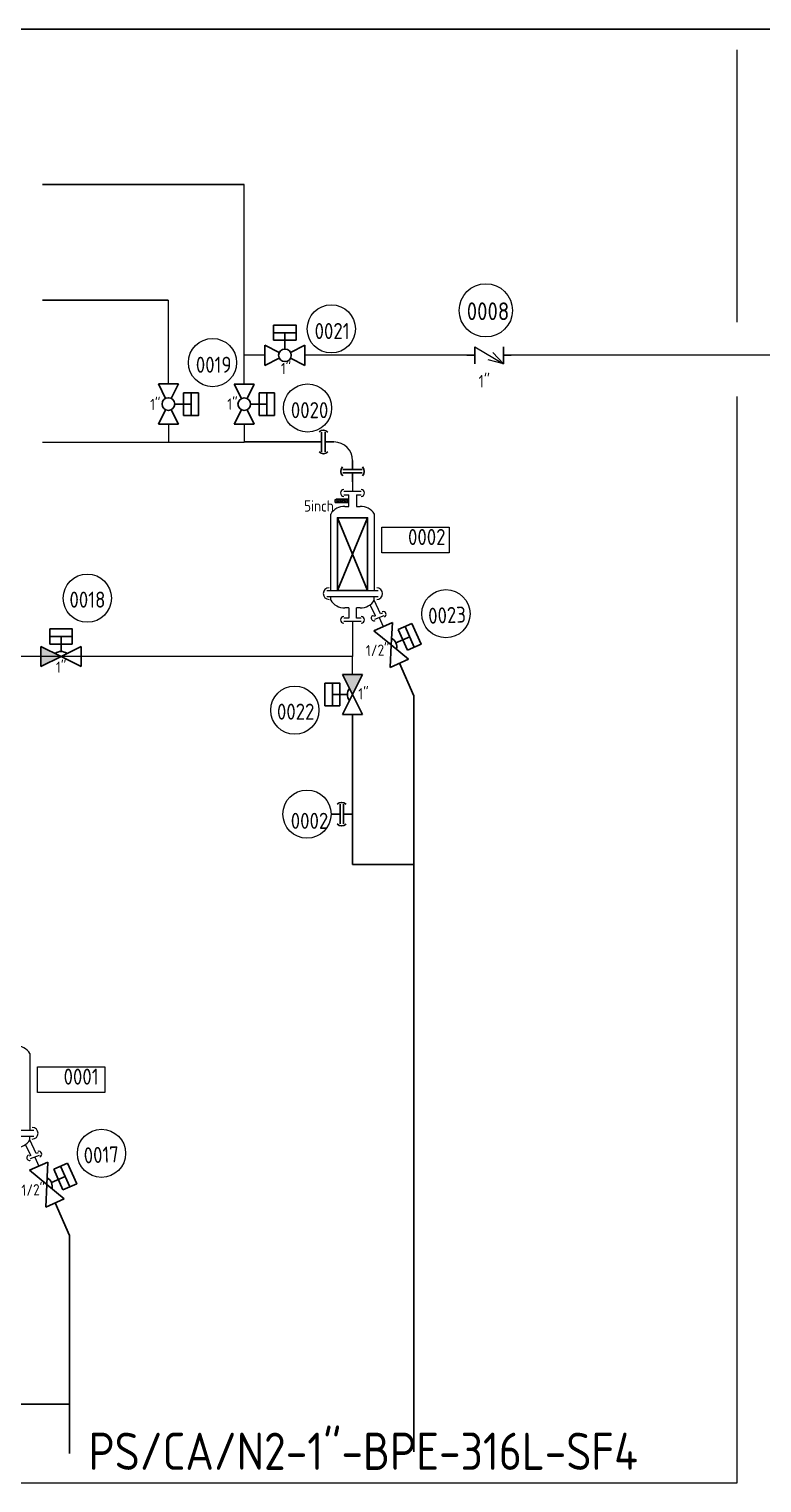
# Model space of a CAD drawing. Header units: millimetres. Extents: x -68339142 to 208, y -167 to 82456658.
# Drawn here: x -68337331 to -68336800, y 82448544 to 82449598 of the extents above; entities that cross this region are included whole.
import ezdxf

# ---------------------------------------------------------------- set-up
doc = ezdxf.new("R2010")
doc.units = ezdxf.units.MM
doc.header["$MEASUREMENT"] = 0
doc.layers.add('压缩空气', color=130, linetype='Continuous')
doc.layers.add('排管', color=10, linetype='Continuous')
doc.layers.add('图层15动态设备', color=7, linetype='Continuous', lineweight=9)
doc.styles.get("Standard").update_dxf_attribs({"font": 'gbenor.shx', "bigfont": 'gbcbig.shx'})

# ---------------------------------------------------------------- blocks, each defined once
blk = doc.blocks.new('*U38')
h = blk.add_hatch(color=256)
h.dxf.hatch_style = 1
h.paths.add_polyline_path([(11.24999999999999, -5.625000000000012), (11.25000000000001, 5.624999999999987), (-1.332267629550188e-15, 1.665334536937748e-16)])
at = {"color": 0}
for p, q in [((11.25000000000001, 5.624999999999988), (0, 0)), ((0, 0), (11.24999999999999, -5.625000000000012)), ((11.24999999999999, -5.625000000000012), (11.25000000000001, 5.624999999999988))]:
    blk.add_line(p, q, dxfattribs=at)
blk = doc.blocks.new('*U40')
at = {"color": 0}
for p, q in [((-3.104711891387153e-15, 6.991189658571966), (-5.329070518200751e-15, 12)), ((5.493456002679884, 6.991189658571969), (-5.493456002674068, 6.991189658571964)), ((5.493456002679884, 5.00881034145132), (-5.493456002674068, 5.008810341451315)), ((-2.224358626823938e-15, 5.008810341451317), (0, 0))]:
    blk.add_line(p, q, dxfattribs=at)
for centre, start, end in [((-3.097181161315532, 5.969408355187623), 136.4791732309815, 225.7809304604456), ((3.097181161321348, 5.969408355187626), 314.2190695395544, 43.5208267690186)]:
    blk.add_arc(centre, 3.467212193297144, start, end, dxfattribs=at)
blk = doc.blocks.new('*U256')
at = {"color": 7, "lineweight": 9}
for p, q in [((-9.884920750464271, -5.013911394817806), (-9.006653930725884, -4.466593084827323)), ((-9.884920750464271, -5.013911394814491), (-9.884920750464271, -6.102191335016456)), ((-9.884920750464271, -5.013911394817806), (-2.038391857324614, -5.013911394817806)), ((-9.884920750464271, -6.102191335016456), (-9.006653930725884, -6.649509645010233)), ((-9.884920750464271, -6.102191335016456), (-2.038391857324614, -6.102191335016456)), ((-2.038391857324614, -4.466593084827323), (-9.006653930725884, -4.466593084827323)), ((-8.011187920247531, -6.649509645010233), (-9.006653930725884, -4.466593084827323)), ((-2.038391857324614, -6.649509645010233), (-9.006653930725884, -6.649509645010233)), ((-8.011187920247531, -6.649509645010233), (-7.015721909769177, -4.466593084827323)), ((-7.015721909769177, -4.466593084827323), (-6.020255899264426, -6.649509645010233)), ((-6.020255899264426, -6.649509645010233), (-5.024789888786072, -4.466593084827323)), ((-4.029323878307719, -6.649509645010233), (-5.024789888786072, -4.466593084827323)), ((-4.752665148882043, -0.09235748918392347), (4.962868134513811, -0.09235748918392347)), ((-4.752665148882043, -2.035464145871718), (-2.038391857324614, -2.035464145871718)), ((-4.029323878307719, -6.649509645010233), (-3.033857867829406, -4.466593084827323)), ((-2.038391857324614, -6.649509645010233), (-3.033857867829406, -4.466593084827323)), ((-2.038391857324614, -8.588639847557834), (-2.038391857324614, -2.035464145871718)), ((2.248594843141741, -2.035464145871718), (2.248594843141741, -8.588639847557834)), ((2.248594843141741, -2.035464145871718), (4.962868134513811, -2.035464145871718)), ((-12.11174144475124, -55.66149808819051), (-12.11174144475124, -12.87516717803187)), ((-4.181881380211221, -8.588639847557834), (-2.038391857324614, -8.588639847557834)), ((2.248594843141741, -8.588639847557834), (4.39208436586955, -8.588639847557834)), ((12.32097230554643, -12.87516717803187), (12.32097230554643, -55.66149808819051)), ((-14.26262820345906, -55.66149808819051), (14.48963713261933, -55.66149808819051)), ((14.48475088808989, -59.21541682828931), (-14.25774195898259, -59.21541682828931)), ((-12.11473467100889, -61.11385712892356), (-12.11473467100889, -59.21541682828931)), ((12.8853742506357, -69.99056194249695), (9.901760602093475, -63.76555801524153)), ((12.31895124595019, -61.11384134691809), (12.31895120407248, -59.21541682828931)), ((15.84567779084518, -68.850836290754), (12.31895124595019, -61.11384134691809)), ((-2.041385083635182, -71.17862349158983), (-4.755658374980853, -71.17862349158983)), ((4.959874908388602, -73.12173014827759), (-4.755658374980853, -73.12173014827759)), ((-2.041385083635182, -65.40038405745334), (-4.184874831157614, -65.40038405745334)), ((-2.041385083635182, -65.40036874839818), (-2.041385083635182, -71.17862349158983)), ((2.245601616778131, -71.17862349158983), (2.245601616778131, -65.4003687484048)), ((4.389090466392582, -65.40038405746657), (2.245601616778131, -65.40038405745334)), ((4.959874908388602, -71.17862349158983), (2.245601616804693, -71.17862349158983)), ((12.8853742506357, -69.99056194249695), (11.86042177746406, -70.3851716875755)), ((17.57348358048122, -69.92074517026708), (12.46039654247949, -71.88929886004381)), ((16.96661827188526, -68.4192708775899), (15.84567779084518, -68.850836290754))]:
    blk.add_line(p, q, dxfattribs=at)
at = {"color": 1, "linetype": 'ByBlock', "lineweight": 9}
blk.add_lwpolyline([(54.30102219156142, -34.60946257288661), (16.50102219156143, -34.60946257288661), (16.50102219156143, -20.2094625728866), (54.30102219156142, -20.2094625728866)], close=True, dxfattribs=at)
at = {"color": 7, "lineweight": 9}
for centre, radius, start, end in [((-4.752665148882043, -1.063910817522858), 1.902498926430862, 90, 270), ((4.962868134513811, -1.063910817522858), 1.902498926430862, 270, 90), ((-4.59824371942023, -17.29654426972009), 8.717868056785777, 87.2625336612482, 149.5249803931679), ((4.808445042016147, -17.2965634646499), 8.717887193269638, 30.47521177972095, 92.73745528878499), ((-13.0342612611243, -57.44997239081472), 3.261276683773412, 90, 270), ((13.63701920426757, -57.48842668480113), 3.261276683773412, 270, 90), ((-4.578444549713568, -56.69246432626903), 8.717868056785777, 210.4750190651425, 272.7374663387518), ((4.805453478820951, -56.69246432626903), 8.717868056785777, 267.2625336612466, 329.5249809348565), ((-4.755658374980853, -72.15017681993535), 1.902498926430862, 90, 270), ((4.959874908388602, -72.15017681993535), 1.902498926430862, 270, 90), ((12.16924492214292, -71.13517978752637), 1.585415772025719, 111.0568537354772, 291.0568537354773), ((17.35308433522934, -69.16556444147265), 1.585415772025719, 291.0568537354773, 111.0568537354772)]:
    blk.add_arc(centre, radius, start, end, dxfattribs=at)
at = {"color": 1, "linetype": 'ByBlock', "lineweight": 9}
for tag, p, height in [('尺寸', (-27.00686941808694, -11.4985529512144), 6.3), ('YQJ_NO', (31.18919931965466, -30.26134053008941), 9)]:
    blk.add_attdef(tag, p, '', height=height, dxfattribs=at)
for tag, p, height, flags in [('YQJ_ITEMID', (12.38786344538312, -14.59765539292084), 5, 1), ('YQJ_CLASS_NAME', (12.84665076514648, -20.0771766352043), 5, 1), ('YQJ_CODE', (17.55026125290206, -30.2827526569677), 9, 2)]:
    blk.add_attdef(tag, p, '', height=height, dxfattribs=dict(at, flags=flags))
blk = doc.blocks.new('*U72')
at = {"color": 0}
for p, q in [((1.077287273077296, 12.53166298346974), (-9.378958022929414, 8.380827608543681)), ((-9.378958022929414, 8.380827608543681), (0, 0)), ((0, 0), (1.077287273077296, 12.53166298346974)), ((4.200308411608285, 8.475910088332563), (12.04249238361332, 11.58903661952711)), ((8.8699982084001, -3.287365869674987), (4.200308411608285, 8.475910088332563)), ((12.79109019440262, -1.730802604077715), (8.1214003976108, 10.03247335392984)), ((8.1214003976108, 10.03247335392984), (12.79109019440262, -1.730802604077715)), ((12.04249238361332, 11.58903661952711), (16.71218218040513, -0.1742393384804424)), ((-1.077287273077296, -12.53166298346974), (0, 0)), ((0, 0), (9.378958022929414, -8.380827608543681)), ((2.614061324001677, 1.037708843731515), (10.45624529600671, 4.150835374926059)), ((9.378958022929414, -8.380827608543681), (-1.077287273077296, -12.53166298346974))]:
    blk.add_line(p, q, dxfattribs=at)
blk.add_lwpolyline([(8.8699982084001, -3.287365869674987), (8.8699982084001, -3.287365869674987), (16.71218218040513, -0.1742393384804424), (16.71218218040513, -0.1742393384804424)], close=True, dxfattribs=at)
at = {"color": 1, "linetype": 'ByBlock', "lineweight": 9}
blk.add_circle((31.24446548860304, 16.34455862404797), 13.5, dxfattribs=at)
at = {"color": 0}
blk.add_arc((-2.614061324001677, -1.037708843731515), 5.625, 344.7817882781081, 58.52158356965033, dxfattribs=at)
at = {"color": 1, "linetype": 'ByBlock', "lineweight": 9}
for tag, p, height, flags in [('YQJ_CODE', (23.53342750168975, 19.01763100193761), 9, 2), ('YQJ_ITEMID', (12.30389252496513, -9.268028050291264), 5, 1), ('YQJ_CLASS_NAME', (12.34145168959367, -15.0460218663336), 5, 1), ('品牌', (13.51525420045436, -20.57112130539599), 5, 1), ('供电电源', (13.40854493904772, -26.41575940861708), 5, 1), ('控制方式', (13.72867290480644, -33.13547494261206), 5, 1), ('输出信号类型1', (14.1519754470537, -39.40720924178709), 5, 1), ('输出信号类型2', (13.98124049918988, -46.42557879951505), 5, 1)]:
    blk.add_attdef(tag, p, '', height=height, dxfattribs=dict(at, flags=flags))
for tag, p, height in [('YQJ_NO', (21.25326380953209, 11.00894124483943), 9), ('尺寸', (-14.32657808821216, -5.796588646602544), 6.3)]:
    blk.add_attdef(tag, p, '', height=height, dxfattribs=at)
blk = doc.blocks.new('*U73')
at = {"color": 0}
for p, q in [((5.624998555340879, 11.25000018793889), (-5.625001444659116, 11.25000018793889)), ((-5.625001444659116, 11.25000018793889), (-1.572236741339565, 3.144470781299787)), ((1.572233852021327, 3.144470781299788), (5.624998555340879, 11.25000018793889)), ((3.51562355534088, 1.879388946690595e-07), (12.65624855534088, 1.879388946690595e-07)), ((8.437498555340877, -6.328124812061104), (8.437498555340877, 6.328125187938893)), ((8.437498555340877, 6.328125187938893), (16.87499855534088, 6.328125187938893)), ((12.65624855534088, 6.328125187938893), (12.65624855534088, -6.328124812061104)), ((16.87499855534088, 6.328125187938893), (16.87499855534088, -6.328124812061104)), ((-5.625001444659117, -11.2499998120611), (-1.572236741339565, -3.14447040540017)), ((1.572233852021327, -3.144470405400169), (5.624998555340878, -11.2499998120611)), ((5.624998555340878, -11.2499998120611), (-5.625001444659117, -11.2499998120611))]:
    blk.add_line(p, q, dxfattribs=at)
blk.add_lwpolyline([(8.437498555340877, -6.328124812061104), (8.437498555340877, -6.328124812061104), (16.87499855534088, -6.328124812061104), (16.87499855534088, -6.328124812061104)], close=True, dxfattribs=at)
at = {"color": 1, "linetype": 'ByBlock', "lineweight": 9}
blk.add_circle((24.71016125005077, 23.24097531864452), 13.5, dxfattribs=at)
at = {"color": 0}
blk.add_circle((-1.444659119442804e-06, 1.879388946690592e-07), 3.515624999999998, dxfattribs=at)
at = {"color": 1, "linetype": 'ByBlock', "lineweight": 9}
for tag, p, height, flags in [('YQJ_CODE', (17.71310417135307, 25.65001980045439), 9, 2), ('YQJ_ITEMID', (12.30389252496513, -9.268028050291264), 5, 1), ('YQJ_CLASS_NAME', (12.34145168959367, -15.0460218663336), 5, 1), ('品牌', (13.51525420045436, -20.57112130539599), 5, 1), ('供电电源', (13.40854493904772, -26.41575940861708), 5, 1), ('控制方式', (13.72867290480644, -33.13547494261206), 5, 1), ('输出信号类型1', (14.1519754470537, -39.40720924178709), 5, 1), ('输出信号类型2', (13.98124049918988, -46.42557879951505), 5, 1)]:
    blk.add_attdef(tag, p, '', height=height, dxfattribs=dict(at, flags=flags))
for tag, p, height in [('YQJ_NO', (15.34713053353003, 17.53557152626511), 9), ('尺寸', (-10.24116091256947, -3.360631801498215), 6.3)]:
    blk.add_attdef(tag, p, '', height=height, dxfattribs=at)
blk = doc.blocks.new('*U105')
at = {"color": 0}
for p, q in [((5.624998555340883, 11.25000018793889), (-5.625001444659117, 11.2500001879389)), ((-5.625001444659117, 11.2500001879389), (-1.572236741339565, 3.144470781299788)), ((1.572233852021328, 3.144470781299787), (5.624998555340883, 11.25000018793889)), ((3.515623555340881, 1.879388938884343e-07), (12.65624855534088, 1.879388918588078e-07)), ((8.437498555340879, -6.328124812061107), (8.437498555340882, 6.328125187938893)), ((8.437498555340882, 6.328125187938893), (16.87499855534088, 6.328125187938891)), ((12.65624855534088, 6.328125187938892), (12.65624855534088, -6.328124812061108)), ((16.87499855534088, 6.328125187938891), (16.87499855534088, -6.328124812061109)), ((-5.625001444659122, -11.2499998120611), (-1.572236741339567, -3.14447040540017)), ((1.572233852021326, -3.144470405400171), (5.624998555340878, -11.24999981206111)), ((5.624998555340878, -11.24999981206111), (-5.625001444659122, -11.2499998120611))]:
    blk.add_line(p, q, dxfattribs=at)
blk.add_lwpolyline([(8.437498555340879, -6.328124812061107), (8.437498555340879, -6.328124812061107), (16.87499855534088, -6.328124812061109), (16.87499855534088, -6.328124812061109)], close=True, dxfattribs=at)
at = {"color": 1, "linetype": 'ByBlock', "lineweight": 9}
blk.add_circle((35.45441566621603, -2.176213798566085), 13.5, dxfattribs=at)
at = {"color": 0}
blk.add_circle((-1.444659119442804e-06, 1.879388946690599e-07), 3.515625, dxfattribs=at)
at = {"color": 1, "linetype": 'ByBlock', "lineweight": 9}
for tag, p, height, flags in [('YQJ_CODE', (28.45735858751832, 0.2328306832437761), 9, 2), ('YQJ_ITEMID', (12.30389252496513, -9.268028050291264), 5, 1), ('YQJ_CLASS_NAME', (12.34145168959367, -15.0460218663336), 5, 1), ('品牌', (13.51525420045436, -20.57112130539599), 5, 1), ('供电电源', (13.40854493904772, -26.41575940861708), 5, 1), ('控制方式', (13.72867290480644, -33.13547494261206), 5, 1), ('输出信号类型1', (14.1519754470537, -39.40720924178709), 5, 1), ('输出信号类型2', (13.98124049918988, -46.42557879951505), 5, 1)]:
    blk.add_attdef(tag, p, '', height=height, dxfattribs=dict(at, flags=flags))
for tag, p, height in [('尺寸', (-9.473602140438015, -3.100664519764081), 6.3), ('YQJ_NO', (26.09138494969529, -7.881617590945496), 9)]:
    blk.add_attdef(tag, p, '', height=height, dxfattribs=at)
blk = doc.blocks.new('*U74')
at = {"color": 0}
for p, q in [((0, 0), (-5.624999999999999, 11.25)), ((-5.624999999999999, 11.25), (5.625000000000001, 11.25)), ((5.625000000000001, 11.25), (0, 0)), ((-15.46875, -6.328124999999998), (-15.46875, 6.328125000000002)), ((-11.25, 6.328125000000001), (-11.25, -6.328124999999999)), ((-11.25, -6.328124999999999), (-11.25, 6.328125000000001)), ((-2.8125, 2.800685390914575e-16), (-11.25, 1.12027415636583e-15)), ((-7.031249999999999, 6.328125000000001), (-7.031250000000001, -6.328124999999999)), ((0, 0), (-5.625000000000001, -11.25)), ((5.624999999999999, -11.25), (0, 0)), ((-7.031250000000001, -6.328124999999999), (-15.46875, -6.328124999999998)), ((-5.625000000000001, -11.25), (5.624999999999999, -11.25))]:
    blk.add_line(p, q, dxfattribs=at)
blk.add_lwpolyline([(-7.031249999999999, 6.328125000000001), (-7.031249999999999, 6.328125000000001), (-15.46875, 6.328125000000002), (-15.46875, 6.328125000000002)], close=True, dxfattribs=at)
at = {"color": 1, "linetype": 'ByBlock', "lineweight": 9}
blk.add_circle((-32.32575062539212, -8.790780154089566), 13.5, dxfattribs=at)
at = {"color": 0}
blk.add_arc((2.8125, -2.800685390914575e-16), 5.625, 143.1301023542289, 216.8698976457711, dxfattribs=at)
at = {"color": 1, "linetype": 'ByBlock', "lineweight": 9}
for tag, p, height, flags in [('YQJ_CODE', (-40.03678861230541, -6.117707776199927), 9, 2), ('YQJ_ITEMID', (12.30389252496513, -9.268028050291264), 5, 1), ('YQJ_CLASS_NAME', (12.34145168959367, -15.0460218663336), 5, 1), ('品牌', (13.51525420045436, -20.57112130539599), 5, 1), ('供电电源', (13.40854493904772, -26.41575940861708), 5, 1), ('控制方式', (13.72867290480644, -33.13547494261206), 5, 1), ('输出信号类型1', (14.1519754470537, -39.40720924178709), 5, 1), ('输出信号类型2', (13.98124049918988, -46.42557879951505), 5, 1)]:
    blk.add_attdef(tag, p, '', height=height, dxfattribs=dict(at, flags=flags))
for tag, p, height in [('尺寸', (3.259749828108216, -2.719935202295062), 6.3), ('YQJ_NO', (-42.31695230446307, -14.12639753329811), 9)]:
    blk.add_attdef(tag, p, '', height=height, dxfattribs=at)
blk = doc.blocks.new('卫生卡箍')
at = {"color": 0}
for p, q in [((5.008810341451317, 0), (0, 0)), ((5.008810341451317, -5.493456002679887), (5.008810341451317, 5.493456002674066)), ((6.991189658571966, -5.493456002679887), (6.991189658571966, 5.493456002674066)), ((6.991189658571966, 0), (12, 0))]:
    blk.add_line(p, q, dxfattribs=at)
for centre, start, end in [((5.969408355187625, 3.09718116131553), 46.47917323098144, 135.7809304604455), ((5.969408355187625, -3.09718116132135), 224.2190695395544, 313.5208267690186)]:
    blk.add_arc(centre, 3.467212193297144, start, end, dxfattribs=at)
blk = doc.blocks.new('*U69')
at = {"color": 1, "linetype": 'ByBlock', "lineweight": 9}
blk.add_circle((13.5, -1.77635683940025e-15), 13.5, dxfattribs=at)
at = {"color": 1, "linetype": 'ByBlock', "lineweight": 13, "flags": 2}
blk.add_attdef('YQJ_CODE', (7.181431612304732, -0.3770963063832848), '', height=9, dxfattribs=at)
at = {"color": 1, "linetype": 'ByBlock', "lineweight": 9, "flags": 1}
for tag, p in [('YQJ_ITEMID', (24.38943776185624, 7.984361569487646)), ('YQJ_CLASS_NAME', (24.3999337322457, 3.682376766385232)), ('供电电源', (24.91061420759434, -5.225861052161235)), ('品牌', (24.8201266641081, -0.6865745397071805)), ('控制方式', (25.04552130297452, -9.989354953061365)), ('量程下限', (24.64080013634884, -19.96572891749793)), ('量程上限', (24.77570711221415, -14.9326032799006)), ('输入信号类型1', (24.5918368282837, -25.28992703947256)), ('输入信号类型2', (24.41907406160681, -30.47782268224296))]:
    blk.add_attdef(tag, p, '', height=5, dxfattribs=at)
at = {"color": 1, "linetype": 'ByBlock', "lineweight": 13}
blk.add_attdef('YQJ_NO', (4.419494115506676, -8.260460470582805), '', height=9, dxfattribs=at)
at = {"color": 1, "linetype": 'ByBlock', "lineweight": 9}
blk.add_attdef('尺寸', (-11.61090940447393, -20.93206571894052), '', height=6.3, dxfattribs=at)
blk = doc.blocks.new('*U35')
h = blk.add_hatch(color=256)
h.dxf.hatch_style = 1
h.paths.add_polyline_path([(-11.25000007170733, 5.624999856585339), (-11.24999992829267, -5.625000143414658), (1.332267631673151e-15, -1.66533436710066e-16)])
at = {"color": 0}
for p, q in [((0, 0), (-11.25000007170733, 5.624999856585339)), ((-11.25000007170733, 5.624999856585339), (-11.24999992829267, -5.62500014341466)), ((-11.24999992829267, -5.62500014341466), (0, 0))]:
    blk.add_line(p, q, dxfattribs=at)
blk = doc.blocks.new('*U342')
at = {"color": 0}
for p, q in [((-6.328125000000001, 7.031249999999999), (-6.328125000000002, 15.46875)), ((-6.328125000000002, 15.46875), (6.328124999999998, 15.46875)), ((6.328124999999998, 11.25), (-6.328125000000002, 11.25)), ((-6.328125000000002, 11.25), (6.328124999999998, 11.25)), ((-3.33066907387547e-16, 2.8125), (-1.332267629550188e-15, 11.25)), ((0, 0), (-11.25, 5.624999999999998)), ((-11.25, 5.624999999999998), (-11.25, -5.625000000000002)), ((-11.25, -5.625000000000002), (0, 0)), ((6.328124999999999, 7.031250000000001), (-6.328125000000001, 7.031249999999999)), ((0, 0), (11.25, 5.625000000000002)), ((11.25, -5.624999999999998), (0, 0)), ((11.25, 5.625000000000002), (11.25, -5.624999999999998))]:
    blk.add_line(p, q, dxfattribs=at)
blk.add_lwpolyline([(6.328124999999999, 7.031250000000001), (6.328124999999999, 7.031250000000001), (6.328124999999998, 15.46875), (6.328124999999998, 15.46875)], close=True, dxfattribs=at)
at = {"color": 1, "linetype": 'ByBlock', "lineweight": 9}
blk.add_circle((14.70715113098241, 32.71614158643435), 13.5, dxfattribs=at)
at = {"color": 0}
blk.add_arc((3.33066907387547e-16, -2.8125), 5.625, 53.13010235422895, 126.8698976457711, dxfattribs=at)
at = {"color": 1, "linetype": 'ByBlock', "lineweight": 9}
for tag, p, height, flags in [('YQJ_CODE', (6.996113144069113, 35.38921396432399), 9, 2), ('YQJ_ITEMID', (12.30389252496513, -9.268028050291264), 5, 1), ('YQJ_CLASS_NAME', (12.34145168959367, -15.0460218663336), 5, 1), ('品牌', (13.51525420045436, -20.57112130539599), 5, 1), ('供电电源', (13.40854493904772, -26.41575940861708), 5, 1), ('控制方式', (13.72867290480644, -33.13547494261206), 5, 1), ('输出信号类型1', (14.1519754470537, -39.40720924178709), 5, 1), ('输出信号类型2', (13.98124049918988, -46.42557879951505), 5, 1)]:
    blk.add_attdef(tag, p, '', height=height, dxfattribs=dict(at, flags=flags))
for tag, p, height in [('YQJ_NO', (4.715949451911456, 27.38052420722581), 9), ('尺寸', (-2.806659304848109, -9.137418234539552), 6.3)]:
    blk.add_attdef(tag, p, '', height=height, dxfattribs=at)
blk = doc.blocks.new('*U281')
at = {"color": 0}
for p, q in [((-6.328127007252221, 8.437499238057727), (-6.328127168150169, 16.87499923805773)), ((-6.328127168150169, 16.87499923805773), (6.328122831849829, 16.87499947940465)), ((-6.328127087701195, 12.65624923805773), (6.328122912298803, 12.65624947940465)), ((6.328122992747777, 8.437499479404648), (-6.328127007252221, 8.437499238057727)), ((-1.913395087240321e-06, 3.51562435873119), (-2.087701196317998e-06, 12.65624935873119)), ((-3.144472469696731, 1.572234595448512), (-11.25000195361957, 5.624999144200594)), ((-11.25000195361957, 5.624999144200594), (-11.25000173908898, -5.625000855799405)), ((3.144468717003226, 1.572234715374761), (11.24999804638042, 5.624999573261785)), ((11.24999804638042, 5.624999573261785), (11.24999826091102, -5.625000426738213)), ((-11.25000173908898, -5.625000855799405), (-3.144472409733607, -1.572235997912381)), ((11.24999826091102, -5.625000426738213), (3.144468776966351, -1.572235877986132))]:
    blk.add_line(p, q, dxfattribs=at)
blk.add_lwpolyline([(6.328122992747777, 8.437499479404648), (6.328122992747777, 8.437499479404648), (6.328122831849829, 16.87499947940465), (6.328122831849829, 16.87499947940465)], close=True, dxfattribs=at)
at = {"color": 1, "linetype": 'ByBlock', "lineweight": 9}
blk.add_circle((25.98569828062669, 14.80964659787111), 13.5, dxfattribs=at)
at = {"color": 0}
blk.add_circle((-1.8463542760566e-06, -6.412688097990917e-07), 3.515625, dxfattribs=at)
at = {"color": 1, "linetype": 'ByBlock', "lineweight": 9}
for tag, p, height, flags in [('YQJ_CODE', (18.98864120192898, 17.21869107968097), 9, 2), ('YQJ_ITEMID', (12.30389252496513, -9.268028050291264), 5, 1), ('YQJ_CLASS_NAME', (12.34145168959367, -15.0460218663336), 5, 1), ('品牌', (13.51525420045436, -20.57112130539599), 5, 1), ('供电电源', (13.40854493904772, -26.41575940861708), 5, 1), ('控制方式', (13.72867290480644, -33.13547494261206), 5, 1), ('输出信号类型1', (14.1519754470537, -39.40720924178709), 5, 1), ('输出信号类型2', (13.98124049918988, -46.42557879951505), 5, 1)]:
    blk.add_attdef(tag, p, '', height=height, dxfattribs=dict(at, flags=flags))
for tag, p, height in [('YQJ_NO', (16.62266756410595, 9.1042428054917), 9), ('尺寸', (-2.256401031274952, -10.5721330800084), 6.3)]:
    blk.add_attdef(tag, p, '', height=height, dxfattribs=at)
blk = doc.blocks.new('*U456')
at = {"color": 0, "linetype": 'ByBlock', "lineweight": 9}
for p, q in [((4.004278333366729, 4.34743263527344), (4.004278333390433, -4.34743333035476)), ((4.004278333390433, -4.34743333035476), (4.004278333366729, 4.34743263527344)), ((4.004278333497696, 4.34743263527344), (18.49572160952656, -4.347433330292061)), ((18.49572160952656, -4.347433330292061), (13.0560537538448, 1.47112036027114)), ((18.4957216094592, 4.347432635312947), (18.49572160948291, -4.347433330292061)), ((18.49572160948291, -4.347433330292061), (18.4957216094592, 4.347432635312947)), ((-2.856427272490691e-08, -3.475515768514015e-07), (4.004278333378581, -3.475406601328217e-07)), ((18.49572160952656, -4.347433330292061), (10.80185995045768, -2.285869312108954)), ((18.49572160947105, -3.474902387012265e-07), (22.49999997141391, -3.474793219826467e-07))]:
    blk.add_line(p, q, dxfattribs=at)
at = {"color": 1, "linetype": 'ByBlock', "lineweight": 9}
blk.add_circle((9.577842178491094, 22.7906880516564), 13.5, dxfattribs=at)
for tag, p, height, flags in [('YQJ_CODE', (0.9169555759726506, 25.24223825609748), 9, 2), ('YQJ_ITEMID', (12.30389252496513, -9.268028050291264), 5, 1), ('YQJ_CLASS_NAME', (12.34145168959367, -15.0460218663336), 5, 1), ('供电电源', (13.40854493904772, -26.41575940861708), 5, 1), ('品牌', (13.51525420045436, -20.57112130539599), 5, 1), ('控制方式', (13.72867290480644, -33.13547494261206), 5, 1), ('输出信号类型1', (14.1519754470537, -39.40720924178709), 5, 1), ('输出信号类型2', (13.98124049918988, -46.42557879951505), 5, 1)]:
    blk.add_attdef(tag, p, '', height=height, dxfattribs=dict(at, flags=flags))
for tag, p, height in [('YQJ_NO', (-0.08024873772097152, 17.85271065547048), 9), ('尺寸', (5.93446531290037, -16.30099612047988), 6.3)]:
    blk.add_attdef(tag, p, '', height=height, dxfattribs=at)

msp = doc.modelspace()

# ---------------------------------------------------------------- linework, layer by layer
at = {"color": 4}
for p, q in [((-68337174.71853735, 82449485.78525446), (-68337320.8036182, 82449485.78525455)), ((-68337229.81514727, 82449401.87631612), (-68337320.80361837, 82449401.86307515)), ((-68337174.71853745, 82449299.01447302), (-68337125.22359751, 82449299.02116886))]:
    msp.add_line(p, q, dxfattribs=at)
for p, q in [((-68337085.3452678, 82449244.07065822), (-68337107.17822821, 82449191.42571129)), ((-68337085.3452678, 82449191.42571129), (-68337107.17822821, 82449244.07065822))]:
    msp.add_line(p, q)
msp.add_lwpolyline([(-68337107.17822821, 82449191.42571129), (-68337085.3452678, 82449191.42571129), (-68337085.3452678, 82449244.07065822), (-68337107.17822821, 82449244.07065822)], close=True)
at = {"layer": '压缩空气', "lineweight": 9}
for p, q in [((-68336817.59201162, 82449568.48534276), (-68336817.59201162, 82449583.33894451)), ((-68336817.59201162, 82449441.3977759), (-68336817.59201162, 82449568.48534276)), ((-68337174.7185374, 82449341.00638881), (-68337174.71853735, 82449485.78531188)), ((-68336817.59201162, 82449385.98212503), (-68336817.59201162, 82449455.96200536)), ((-68337229.81514727, 82449401.87631612), (-68337229.81514727, 82449341.05163433)), ((-68337159.80961853, 82449361.82907529), (-68337174.7185374, 82449361.82907529)), ((-68337159.8096185, 82449361.82907541), (-68337174.71853739, 82449361.82907544)), ((-68337007.67303628, 82449361.82907534), (-68337130.70064853, 82449361.82907543)), ((-68336852.07748085, 82449361.82907526), (-68336986.95441674, 82449361.82907534)), ((-68332814.03812568, 82449361.82899119), (-68336852.07748082, 82449361.82907549)), ((-68336817.59201162, 82448544.3820744), (-68336817.59201162, 82449331.95544793)), ((-68337229.65169287, 82449311.94266595), (-68337229.65169287, 82449298.95439704)), ((-68337174.71853743, 82449311.89741881), (-68337174.71853745, 82449299.01447302)), ((-68337320.8036182, 82449298.79316817), (-68337174.71853743, 82449298.7931679)), ((-68337096.2726192, 82449270.07019056), (-68337096.2726192, 82449263.31728671)), ((-68337076.98069647, 82449171.70467658), (-68337074.05849686, 82449165.14271937)), ((-68337096.27649163, 82449168.83685036), (-68337096.27649163, 82449143.45275705)), ((-68337096.27649163, 82449143.4530098), (-68337337.3036182, 82449143.4530098)), ((-68337096.2764665, 82449130.51513901), (-68337096.27649163, 82449143.45265716)), ((-68337326.53147633, 82448780.50571269), (-68337323.60927673, 82448773.94375548)), ((-68337482.07300118, 82448544.3820744), (-68336817.59201162, 82448544.3820744))]:
    msp.add_line(p, q, dxfattribs=at)
msp.add_arc((-68337109.6988135, 82449285.59497452), 13.42619429971497, 0, 90, dxfattribs=at)
at = {"layer": '排管'}
for p, q in [((-68336445.26864062, 82449598.33894451), (-68337913.99706201, 82449598.3389445)), ((-68337062.21612051, 82449138.55002292), (-68337051.74982752, 82449115.04739593)), ((-68337051.74982752, 82449115.04739593), (-68337051.74979143, 82448566.85965987)), ((-68337096.27644064, 82449101.406169), (-68337096.27641009, 82448992.66061977)), ((-68337096.27639258, 82448992.66061977), (-68337051.74982753, 82448992.66061674)), ((-68337311.76690038, 82448747.35105902), (-68337301.30060738, 82448723.84843203)), ((-68337301.30060738, 82448723.84843203), (-68337301.30059697, 82448565.69062635)), ((-68337345.82717246, 82448601.46165587), (-68337301.30060741, 82448601.46165285))]:
    msp.add_line(p, q, dxfattribs=at)

# ---------------------------------------------------------------- block references
ref = msp.add_blockref('*U281', (-68337145.25513114, 82449361.82907641), dxfattribs=dict(xscale=1.293732, yscale=1.293732, zscale=1.293732))
ref.add_attrib('YQJ_NO', '0021', (-68337123.74985419, 82449373.60752666), dxfattribs={"color": 1, "linetype": 'ByBlock', "lineweight": 9, "height": 11.643588})
ref.add_attrib('尺寸', '1"', (-68337148.17430936, 82449348.15156953), dxfattribs={"color": 1, "linetype": 'ByBlock', "lineweight": 9, "height": 8.150511599999998})
ref = msp.add_blockref('*U73', (-68337229.65169102, 82449326.4971507), dxfattribs=dict(xscale=1.293732, yscale=1.293732, zscale=1.293732))
ref.add_attrib('YQJ_NO', '0019', (-68337209.79661714, 82449349.18348072), dxfattribs={"color": 1, "linetype": 'ByBlock', "lineweight": 9, "height": 11.643588})
ref.add_attrib('尺寸', '1"', (-68337242.9010086, 82449322.1493938), dxfattribs={"color": 1, "linetype": 'ByBlock', "lineweight": 9, "height": 8.150511599999998})
ref = msp.add_blockref('*U105', (-68337174.71853557, 82449326.45190358), dxfattribs=dict(xscale=1.293732, yscale=1.293732, zscale=1.293732))
ref.add_attrib('YQJ_NO', '0020', (-68337140.96327594, 82449316.2552027), dxfattribs={"color": 1, "linetype": 'ByBlock', "lineweight": 9, "height": 11.643588})
ref.add_attrib('尺寸', '1"', (-68337186.97483781, 82449322.44047467), dxfattribs={"color": 1, "linetype": 'ByBlock', "lineweight": 9, "height": 8.150511599999998})
at = {"yscale": 1.293732, "zscale": 1.293732}
for name, p, xscale, rotation in [('*U40', (-68337109.6988135, 82449299.02116886), -1.293732, 90), ('*U35', (-68337096.27646631, 82449115.960654), 1.293732, 270)]:
    msp.add_blockref(name, p, dxfattribs=dict(at, xscale=xscale, rotation=rotation))
for name, p, xscale in [('*U40', (-68337096.2726192, 82449270.07019056), -1.293732), ('*U38', (-68337307.45561369, 82449143.45262818), -1.293732), ('卫生卡箍', (-68337111.80120434, 82449029.22547667), 1.293732)]:
    msp.add_blockref(name, p, dxfattribs=dict(at, xscale=xscale))
ref = msp.add_blockref('*U256', (-68337096.40859237, 82449263.43677256), dxfattribs=dict(xscale=1.293732, yscale=1.293732, zscale=1.293732))
ref.add_attrib('YQJ_NO', '0002', (-68337056.05812716, 82449224.28670795), dxfattribs={"color": 1, "linetype": 'ByBlock', "lineweight": 9, "height": 11.643588})
ref.add_attrib('尺寸', '5inch', (-68337131.34824356, 82449248.56072664), dxfattribs={"color": 1, "linetype": 'ByBlock', "lineweight": 9, "height": 8.150511599999998})
ref = msp.add_blockref('*U342', (-68337307.45561369, 82449143.45262818), dxfattribs=dict(xscale=1.293732, yscale=1.293732, zscale=1.293732))
ref.add_attrib('YQJ_NO', '0018', (-68337301.35443898, 82449178.87568852), dxfattribs={"color": 1, "linetype": 'ByBlock', "lineweight": 9, "height": 11.643588})
ref.add_attrib('尺寸', '1"', (-68337311.08667864, 82449131.63125782), dxfattribs={"color": 1, "linetype": 'ByBlock', "lineweight": 9, "height": 8.150511599999998})
ref = msp.add_blockref('*U72', (-68337068.17453812, 82449151.83061725), dxfattribs=dict(xscale=1.293732, yscale=1.293732, zscale=1.293732, rotation=2.193777285538002))
ref.add_attrib('YQJ_NO', '0023', (-68337041.24386027, 82449167.11532632), dxfattribs={"color": 1, "linetype": 'ByBlock', "lineweight": 9, "height": 11.643588, "rotation": 2.19377728553799})
ref.add_attrib('尺寸', '1/2"', (-68337086.40864092, 82449143.62738435), dxfattribs={"color": 1, "linetype": 'ByBlock', "lineweight": 9, "height": 8.150511599999998, "rotation": 2.193777285538041})
ref = msp.add_blockref('*U74', (-68337096.2764665, 82449115.9606541), dxfattribs=dict(xscale=1.293732, yscale=1.293732, zscale=1.293732))
ref.add_attrib('YQJ_NO', '0022', (-68337151.02326185, 82449097.68488157), dxfattribs={"color": 1, "linetype": 'ByBlock', "lineweight": 9, "height": 11.643588})
ref.add_attrib('尺寸', '1"', (-68337092.05922385, 82449112.44178689), dxfattribs={"color": 1, "linetype": 'ByBlock', "lineweight": 9, "height": 8.150511599999998})
ref = msp.add_blockref('*U69', (-68337146.73196831, 82449029.22547664), dxfattribs=dict(xscale=1.293732, yscale=1.293732, zscale=1.293732))
ref.add_attrib('YQJ_NO', '0002', (-68337141.01432735, 82449018.5386546), dxfattribs={"color": 1, "linetype": 'ByBlock', "lineweight": 13, "height": 11.643588})
ref = msp.add_blockref('*U256', (-68337345.95937222, 82448872.23780866), dxfattribs=dict(xscale=1.293732, yscale=1.293732, zscale=1.293732))
ref.add_attrib('YQJ_NO', '0001', (-68337305.60890701, 82448833.08774406), dxfattribs={"color": 1, "linetype": 'ByBlock', "lineweight": 9, "height": 11.643588})
ref.add_attrib('尺寸', '5inch', (-68337380.89902341, 82448857.36176275), dxfattribs={"color": 1, "linetype": 'ByBlock', "lineweight": 9, "height": 8.150511599999998})
ref = msp.add_blockref('*U72', (-68337317.72531798, 82448760.63165335), dxfattribs=dict(xscale=1.293732, yscale=1.293732, zscale=1.293732, rotation=2.193777285538002))
ref.add_attrib('YQJ_NO', '0017', (-68337290.79464014, 82448775.91636242), dxfattribs={"color": 1, "linetype": 'ByBlock', "lineweight": 9, "height": 11.643588, "rotation": 2.19377728553799})
ref.add_attrib('尺寸', '1/2"', (-68337335.95942079, 82448752.42842045), dxfattribs={"color": 1, "linetype": 'ByBlock', "lineweight": 9, "height": 8.150511599999998, "rotation": 2.193777285538041})
at = {"layer": '图层15动态设备', "color": 7, "linetype": 'ByBlock', "lineweight": 9}
ref = msp.add_blockref('*U456', (-68337013.39800912, 82449361.82907535), dxfattribs=dict(at, xscale=1.4297140143, yscale=1.4297140143, zscale=1.4297140143))
ref.add_attrib('YQJ_NO', '0008', (-68337013.51274186, 82449387.35334596), dxfattribs={"layer": '0', "color": 1, "linetype": 'ByBlock', "lineweight": 9, "height": 12.8674261287})
ref.add_attrib('尺寸', '1"', (-68337004.9134209, 82449338.52331273), dxfattribs={"layer": '0', "color": 1, "linetype": 'ByBlock', "lineweight": 9, "height": 9.007198290089995})

# ---------------------------------------------------------------- texts
at = {"layer": '压缩空气', "lineweight": 9, "insert": (-68337088.499888, 82448567.30182788), "char_height": 26.99268000000001, "attachment_point": 5}
msp.add_mtext('PS/CA/N2-1"-BPE-316L-SF4', dxfattribs=at)

doc.saveas('drawing.dxf')
